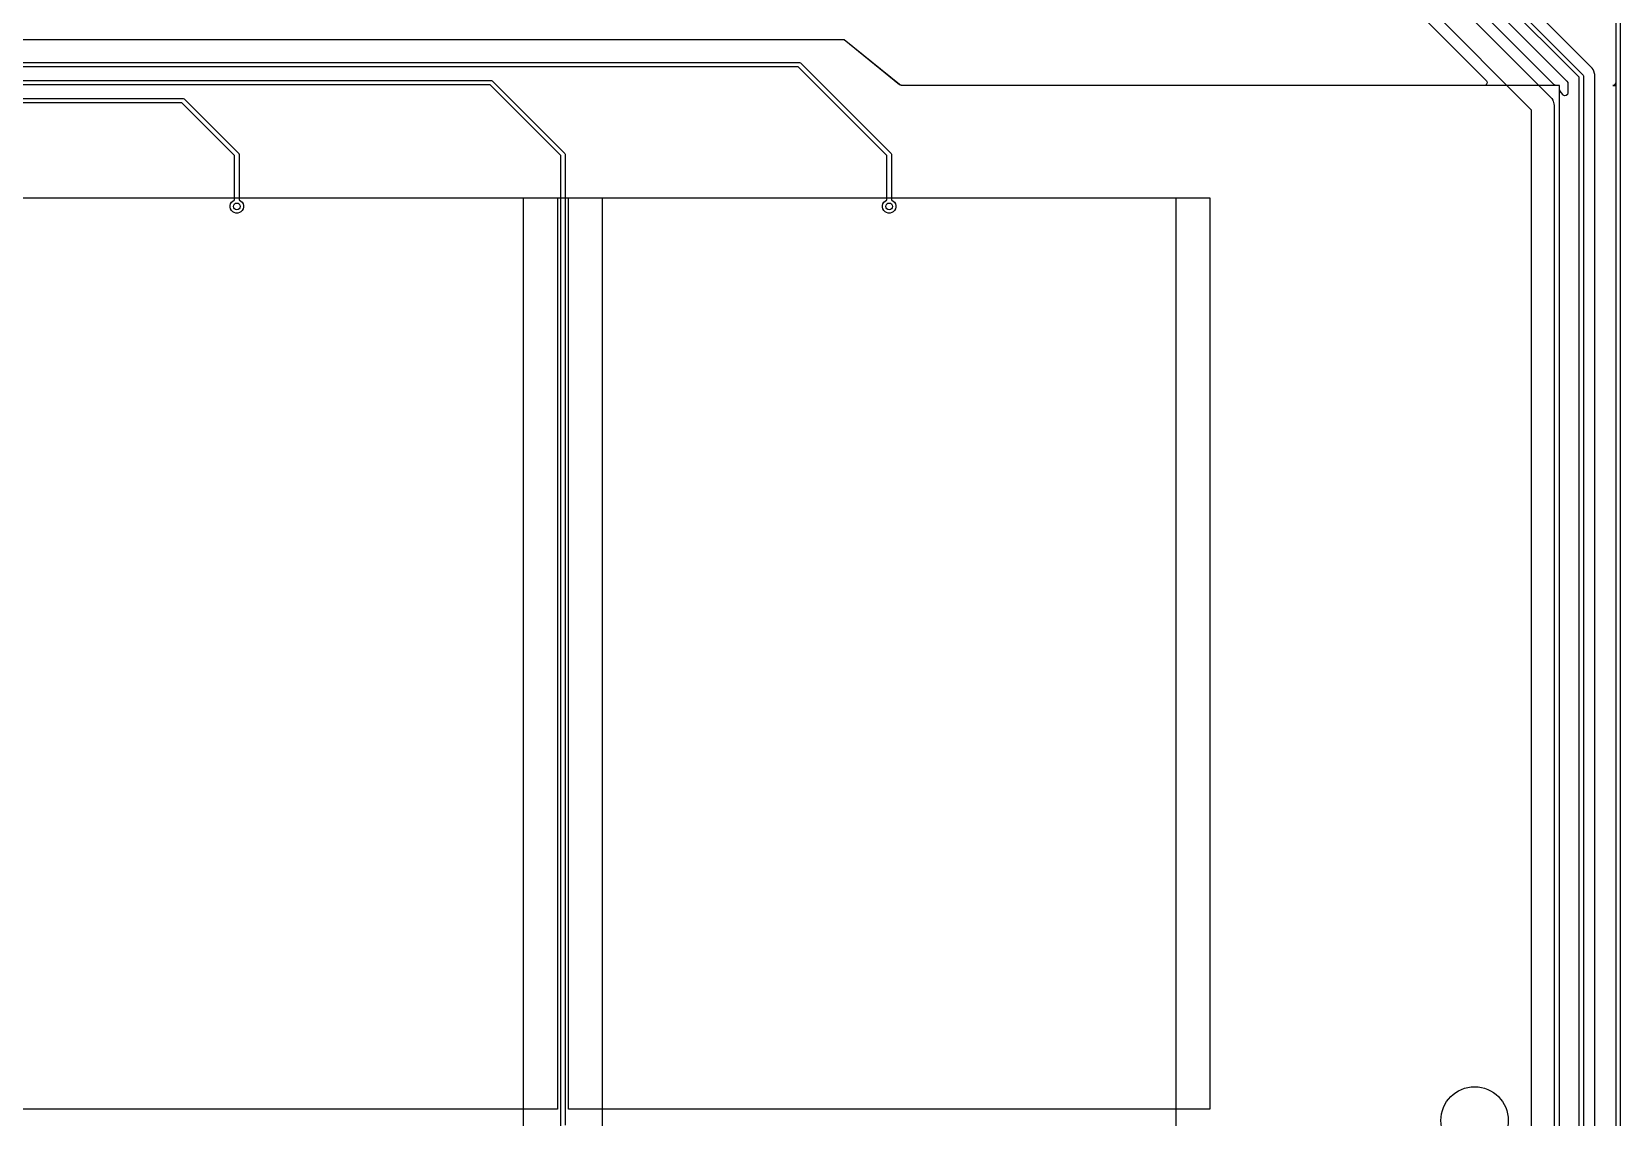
# Model space of a CAD drawing. Header units: millimetres. Extents: x 45 to 545, y -265 to -129.
# Drawn here: x 474.4 to 545, y -205 to -156.7 of the extents above; entities that cross this region are included whole.
import ezdxf

# ---------------------------------------------------------------- set-up
doc = ezdxf.new("R2010")
doc.units = ezdxf.units.MM
for name, color, linetype, true_color in [('B.Cu', 151, 'CONTINUOUS', 0x6fccdb), ('Edge.Cuts', 111, 'CONTINUOUS', 0x81ffbe), ('F.Cu', 241, 'CONTINUOUS', 0xe27299), ('User.4', 31, 'CONTINUOUS', 0xd8c852)]:
    doc.layers.add(name, color=color, linetype=linetype, true_color=true_color)

msp = doc.modelspace()

# ---------------------------------------------------------------- linework, layer by layer
at = {"layer": 'B.Cu', "linetype": 'CONTINUOUS'}
for p, q in [((544.7995, -132.00348), (544.7995, -159.125)), ((543.17, -158.761421), (537.428578, -153.02)), ((537.540711, -152.849289), (543.340711, -158.64929)), ((543.750518, -158.351282), (537.95759, -152.558355)), ((537.257584, -153.556819), (542.633181, -158.932416)), ((542.053601, -159.088681), (537.567784, -154.602863)), ((537.283553, -155.026447), (541.913554, -159.656447)), ((536.152863, -156.017784), (539.048399, -158.913319)), ((541.06, -160.217106), (536.576447, -155.733553)), ((510.5, -157.1), (431.951229, -157.1)), ((512.965872, -159.097356), (510.5, -157.1)), ((431.866421, -158.1), (508.5, -158.1)), ((508.5, -158.1), (508.519509, -158.101921)), ((508.519509, -158.101921), (508.555557, -158.116853)), ((508.555557, -158.116853), (508.570711, -158.129289)), ((508.570711, -158.129289), (512.570711, -162.129289)), ((508.458578, -158.3), (431.825, -158.3)), ((512.4, -162.241422), (508.458578, -158.3)), ((543.17, -250.538578), (543.17, -158.761421)), ((543.340711, -158.64929), (543.353148, -158.664443)), ((543.353148, -158.664443), (543.365601, -158.694509)), ((543.365601, -158.694509), (543.368079, -158.700491)), ((543.368079, -158.700491), (543.37, -158.72)), ((543.37, -158.72), (543.37, -250.58)), ((543.750524, -158.35129), (543.750518, -158.351282)), ((543.791527, -158.42231), (543.750524, -158.35129)), ((543.829577, -158.488216), (543.791527, -158.42231)), ((543.858051, -158.59448), (543.829577, -158.488216)), ((543.870501, -158.640944), (543.858051, -158.59448)), ((543.8705, -158.80906), (543.870501, -158.809047)), ((543.8705, -159.125), (543.8705, -158.80906)), ((543.870501, -158.809047), (543.870501, -158.640944)), ((494.758578, -159.1), (430.925, -159.1)), ((430.966422, -158.9), (494.8, -158.9)), ((497.9, -162.241421), (494.758578, -159.1)), ((494.8, -158.9), (494.819509, -158.901921)), ((494.819509, -158.901921), (494.855557, -158.916853)), ((494.855557, -158.916853), (494.870711, -158.929289)), ((494.870711, -158.929289), (498.07071, -162.129289)), ((512.976881, -159.105315), (512.965872, -159.097356)), ((513.04392, -159.125), (512.976881, -159.105315)), ((538.960718, -159.125), (513.04392, -159.125)), ((538.969564, -159.124684), (538.960718, -159.125)), ((539.035028, -159.100267), (538.969564, -159.124684)), ((539.0769, -159.044334), (539.035028, -159.100267)), ((539.048399, -158.913319), (539.081884, -158.974642)), ((539.081884, -158.974642), (539.0769, -159.044334)), ((542.074243, -159.105315), (542.053601, -159.088681)), ((542.141282, -159.125), (542.074243, -159.105315)), ((542.3, -159.125), (542.141282, -159.125)), ((542.3, -159.125212), (542.3, -159.125)), ((542.3, -159.283716), (542.3, -159.125212)), ((542.302834, -159.310074), (542.3, -159.283716)), ((542.33391, -159.366985), (542.302834, -159.310074)), ((542.333274, -159.367508), (542.33391, -159.366985)), ((542.336027, -159.370863), (542.333274, -159.367508)), ((542.336319, -159.371397), (542.336027, -159.370863)), ((542.337136, -159.372214), (542.336319, -159.371397)), ((542.337139, -159.372218), (542.337136, -159.372214)), ((542.442398, -159.529748), (542.337139, -159.372218)), ((542.464297, -159.55457), (542.442398, -159.529748)), ((542.527853, -159.583595), (542.464297, -159.55457)), ((542.597011, -159.573651), (542.527853, -159.583595)), ((542.649815, -159.527896), (542.597011, -159.573651)), ((542.633181, -158.932416), (542.666666, -158.993739)), ((542.6695, -159.460857), (542.649815, -159.527896)), ((542.666666, -158.993739), (542.6695, -159.020097)), ((542.6695, -159.020097), (542.6695, -159.125)), ((542.6695, -159.125), (542.6695, -159.460857)), ((543.8705, -249.775), (543.8705, -159.125)), ((544.7995, -159.125), (544.7995, -249.775)), ((481.058578, -159.9), (430.05, -159.9)), ((430.091421, -159.7), (481.1, -159.7)), ((483.4, -162.241421), (481.058578, -159.9)), ((481.1, -159.7), (481.119509, -159.701921)), ((481.119509, -159.701921), (481.155557, -159.716853)), ((481.155557, -159.716853), (481.170711, -159.729289)), ((481.170711, -159.729289), (483.570711, -162.12929)), ((541.06, -249.884314), (541.06, -160.217106)), ((541.913554, -159.656447), (541.956661, -159.705603)), ((541.956661, -159.705603), (541.956677, -159.705619)), ((541.956677, -159.705619), (541.999904, -159.780491)), ((541.999904, -159.780491), (542.02194, -159.818658)), ((542.02194, -159.818658), (542.055723, -159.944737)), ((542.055723, -159.944737), (542.055723, -159.944752)), ((542.055723, -159.944752), (542.06, -160.01)), ((542.06, -160.01), (542.06, -249.95)), ((483.4, -164.218869), (483.4, -162.241421)), ((483.570711, -162.12929), (483.583148, -162.144443)), ((483.583148, -162.144443), (483.5966, -162.176921)), ((483.5966, -162.176921), (483.598079, -162.180491)), ((483.598079, -162.180491), (483.6, -162.2)), ((483.6, -162.2), (483.6, -164.218869)), ((497.9, -205.375), (497.9, -162.241421)), ((498.07071, -162.129289), (498.083147, -162.144442)), ((498.083147, -162.144442), (498.083147, -162.144443)), ((498.083147, -162.144443), (498.098079, -162.180491)), ((498.098079, -162.180491), (498.1, -162.2)), ((498.1, -162.2), (498.1, -205.333578)), ((512.4, -164.218869), (512.4, -162.241422)), ((512.570711, -162.129289), (512.583147, -162.144442)), ((512.583147, -162.144442), (512.583147, -162.144443)), ((512.583147, -162.144443), (512.598079, -162.180491)), ((512.598079, -162.180491), (512.6, -162.2)), ((512.6, -162.2), (512.6, -164.218869)), ((483.202567, -164.460842), (483.222836, -164.385195)), ((483.202567, -164.539158), (483.202567, -164.460842)), ((483.222836, -164.385195), (483.261994, -164.317372)), ((483.261994, -164.317372), (483.317372, -164.261994)), ((483.317372, -164.261994), (483.385195, -164.222836)), ((483.385195, -164.222836), (483.4, -164.218869)), ((483.6, -164.218869), (483.614805, -164.222836)), ((483.614805, -164.222836), (483.682628, -164.261994)), ((483.682628, -164.261994), (483.738006, -164.317372)), ((483.738006, -164.317372), (483.777164, -164.385195)), ((483.777164, -164.385195), (483.797433, -164.460842)), ((483.797433, -164.460842), (483.797433, -164.539158)), ((512.202567, -164.460842), (512.222836, -164.385195)), ((512.202567, -164.539158), (512.202567, -164.460842)), ((512.222836, -164.385195), (512.261994, -164.317372)), ((512.261994, -164.317372), (512.317372, -164.261994)), ((512.317372, -164.261994), (512.385195, -164.222836)), ((512.385195, -164.222836), (512.4, -164.218869)), ((512.6, -164.218869), (512.614805, -164.222836)), ((512.614805, -164.222836), (512.682628, -164.261994)), ((512.682628, -164.261994), (512.738006, -164.317372)), ((512.738006, -164.317372), (512.777164, -164.385195)), ((512.777164, -164.385195), (512.797433, -164.460842)), ((512.797433, -164.460842), (512.797433, -164.539158)), ((483.222836, -164.614805), (483.202567, -164.539158)), ((483.261994, -164.682628), (483.222836, -164.614805)), ((483.317372, -164.738006), (483.261994, -164.682628)), ((483.385195, -164.777164), (483.317372, -164.738006)), ((483.460842, -164.797433), (483.385195, -164.777164)), ((483.539158, -164.797433), (483.460842, -164.797433)), ((483.614805, -164.777164), (483.539158, -164.797433)), ((483.682628, -164.738006), (483.614805, -164.777164)), ((483.738006, -164.682628), (483.682628, -164.738006)), ((483.777164, -164.614805), (483.738006, -164.682628)), ((483.797433, -164.539158), (483.777164, -164.614805)), ((512.222836, -164.614805), (512.202567, -164.539158)), ((512.261994, -164.682628), (512.222836, -164.614805)), ((512.317372, -164.738006), (512.261994, -164.682628)), ((512.385195, -164.777164), (512.317372, -164.738006)), ((512.460842, -164.797433), (512.385195, -164.777164)), ((512.539158, -164.797433), (512.460842, -164.797433)), ((512.614805, -164.777164), (512.539158, -164.797433)), ((512.682628, -164.738006), (512.614805, -164.777164)), ((512.738006, -164.682628), (512.682628, -164.738006)), ((512.777164, -164.614805), (512.738006, -164.682628)), ((512.797433, -164.539158), (512.777164, -164.614805))]:
    msp.add_line(p, q, dxfattribs=at)
at = {"layer": 'B.Cu'}
for centre in [(483.5, -164.5), (512.5, -164.5)]:
    msp.add_circle(centre, 0.15, dxfattribs=at)
at = {"layer": 'Edge.Cuts', "linetype": 'CONTINUOUS'}
msp.add_line((545, -132), (545, -260.475), dxfattribs=at)
at = {"layer": 'Edge.Cuts'}
msp.add_circle((538.525, -205.125), 1.5, dxfattribs=at)
at = {"layer": 'F.Cu', "linetype": 'CONTINUOUS'}
for p, q in [((544.7995, -132.005208), (544.7995, -159.001)), ((510.5, -157.1), (431.969059, -157.1)), ((512.955301, -159.088794), (510.5, -157.1)), ((512.955732, -159.089143), (512.955301, -159.088794)), ((512.998844, -159.111764), (512.955732, -159.089143)), ((513.026814, -159.119977), (512.998844, -159.111764)), ((513.06175, -159.125), (513.026814, -159.119977)), ((542.3, -159.125), (513.06175, -159.125)), ((542.3, -249.775), (542.3, -159.125)), ((544.727011, -159.113794), (544.6755, -159.125)), ((544.6755, -159.125), (544.7995, -159.125)), ((544.779815, -159.068039), (544.727011, -159.113794)), ((544.7995, -159.001), (544.779815, -159.068039)), ((544.7995, -159.125), (544.7995, -249.775)), ((469.25, -164.125), (497.75, -164.125)), ((497.75, -164.125), (497.75, -204.625)), ((498.25, -204.625), (498.25, -164.125)), ((498.25, -164.125), (526.75, -164.125)), ((526.75, -164.125), (526.75, -204.625)), ((497.75, -204.625), (469.25, -204.625)), ((526.75, -204.625), (498.25, -204.625))]:
    msp.add_line(p, q, dxfattribs=at)
at = {"layer": 'F.Cu'}
for centre in [(483.5, -164.5), (512.5, -164.5)]:
    msp.add_circle(centre, 0.15, dxfattribs=at)
at = {"layer": 'User.4', "linetype": 'CONTINUOUS'}
for p, q in [((470.75, -164.125), (496.25, -164.125)), ((496.25, -246.125), (496.25, -164.125)), ((496.25, -164.125), (499.75, -164.125)), ((499.75, -164.125), (525.25, -164.125)), ((499.75, -246.125), (499.75, -164.125)), ((525.25, -164.125), (525.25, -246.125))]:
    msp.add_line(p, q, dxfattribs=at)

doc.saveas('drawing.dxf')
